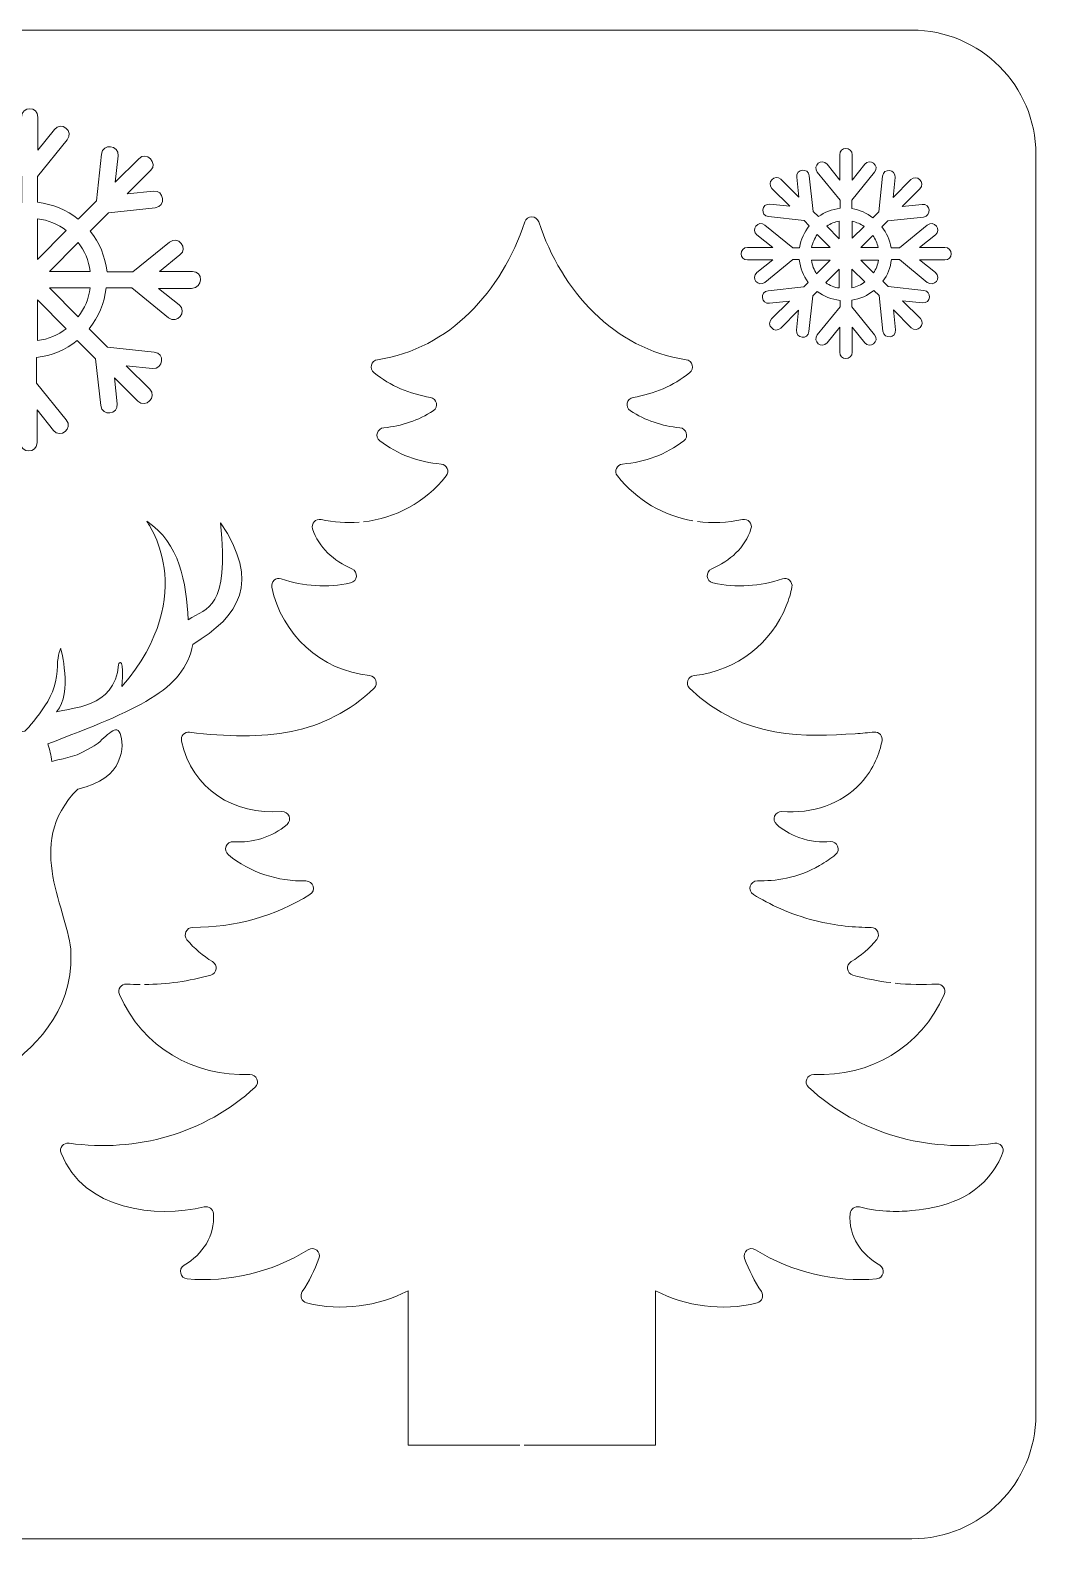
# Model space of a CAD drawing. Header units: inches. Extents: x 21 to 224, y 286 to 439.
# Drawn here: x 122.8 to 224.4, y 286.5 to 438.9 of the extents above; entities that cross this region are included whole.
import ezdxf

# ---------------------------------------------------------------- set-up
doc = ezdxf.new("R2010")
doc.units = ezdxf.units.IN
doc.header["$MEASUREMENT"] = 0
doc.layers.add('_U+0421_U+043B_U+043E_U+0439 1', color=7, linetype='Continuous')

# ---------------------------------------------------------------- blocks, each defined once
blk = doc.blocks.new('block 9')
at = {"layer": '_U+0421_U+043B_U+043E_U+0439 1', "color": 7, "lineweight": 5, "true_color": 0xffffff}
for points, knots in [([(139.15, 414.49), (139.15, 414.49), (135.82, 414.49), (135.82, 414.49), (135.82, 414.49), (137.9, 416.15), (137.9, 416.15), (138.78, 416.85), (137.71, 418.14), (136.83, 417.45), (136.83, 417.45), (133.13, 414.44), (133.13, 414.44), (133.13, 414.44), (130.54, 414.44), (130.54, 414.44), (130.35, 416.01), (129.75, 417.4), (128.83, 418.56), (128.83, 418.56), (130.68, 420.41), (130.68, 420.41), (130.68, 420.41), (135.4, 420.92), (135.4, 420.92), (136.51, 421.06), (136.32, 422.73), (135.21, 422.59), (135.21, 422.59), (132.58, 422.31), (132.58, 422.31), (132.58, 422.31), (134.94, 424.67), (134.94, 424.67), (135.72, 425.46), (134.52, 426.66), (133.73, 425.87), (133.73, 425.87), (131.37, 423.51), (131.37, 423.51), (131.37, 423.51), (131.65, 426.15), (131.65, 426.15), (131.74, 427.26), (130.08, 427.45), (129.98, 426.34), (129.98, 426.34), (129.48, 421.61), (129.48, 421.61), (129.48, 421.61), (127.62, 419.76), (127.62, 419.76), (126.47, 420.69), (125.03, 421.29), (123.5, 421.48), (123.5, 421.48), (123.5, 424.07), (123.5, 424.07), (123.5, 424.07), (126.51, 427.77), (126.51, 427.77), (127.21, 428.65), (125.91, 429.71), (125.22, 428.83), (125.22, 428.83), (123.55, 426.75), (123.55, 426.75), (123.55, 426.75), (123.55, 430.08), (123.55, 430.08), (123.55, 431.19), (121.89, 431.19), (121.89, 430.08), (121.89, 430.08), (121.89, 426.75), (121.89, 426.75), (121.89, 426.75), (120.22, 428.83), (120.22, 428.83), (119.52, 429.71), (118.23, 428.65), (118.92, 427.77), (118.92, 427.77), (121.93, 424.07), (121.93, 424.07), (121.93, 424.07), (121.93, 421.43), (121.93, 421.43), (120.4, 421.24), (118.97, 420.64), (117.81, 419.72), (117.81, 419.72), (115.96, 421.57), (115.96, 421.57), (115.96, 421.57), (115.45, 426.29), (115.45, 426.29), (115.31, 427.4), (113.65, 427.21), (113.79, 426.1), (113.79, 426.1), (114.06, 423.47), (114.06, 423.47), (114.06, 423.47), (111.7, 425.83), (111.7, 425.83), (110.92, 426.61), (109.71, 425.41), (110.5, 424.62), (110.5, 424.62), (112.86, 422.26), (112.86, 422.26), (112.86, 422.26), (110.22, 422.54), (110.22, 422.54), (109.11, 422.63), (108.93, 420.97), (110.04, 420.87), (110.04, 420.87), (114.76, 420.37), (114.76, 420.37), (114.76, 420.37), (116.61, 418.51), (116.61, 418.51), (115.68, 417.36), (115.08, 415.97), (114.9, 414.39), (114.9, 414.39), (112.21, 414.39), (112.21, 414.39), (112.21, 414.39), (108.51, 417.4), (108.51, 417.4), (107.63, 418.1), (106.57, 416.8), (107.45, 416.11), (107.45, 416.11), (109.53, 414.44), (109.53, 414.44), (109.53, 414.44), (106.2, 414.44), (106.2, 414.44), (105.08, 414.44), (105.08, 412.77), (106.2, 412.77), (106.2, 412.77), (109.53, 412.77), (109.53, 412.77), (109.53, 412.77), (107.45, 411.11), (107.45, 411.11), (106.57, 410.41), (107.63, 409.12), (108.51, 409.81), (108.51, 409.81), (112.21, 412.82), (112.21, 412.82), (112.21, 412.82), (114.8, 412.82), (114.8, 412.82), (114.99, 411.29), (115.59, 409.86), (116.52, 408.7), (116.52, 408.7), (114.67, 406.85), (114.67, 406.85), (114.67, 406.85), (109.94, 406.34), (109.94, 406.34), (108.83, 406.2), (109.02, 404.54), (110.13, 404.68), (110.13, 404.68), (112.77, 404.95), (112.77, 404.95), (112.77, 404.95), (110.41, 402.59), (110.41, 402.59), (109.62, 401.81), (110.82, 400.6), (111.61, 401.39), (111.61, 401.39), (113.97, 403.75), (113.97, 403.75), (113.97, 403.75), (113.69, 401.11), (113.69, 401.11), (113.6, 400), (115.27, 399.82), (115.36, 400.93), (115.36, 400.93), (115.87, 405.65), (115.87, 405.65), (115.87, 405.65), (117.72, 407.5), (117.72, 407.5), (118.88, 406.57), (120.31, 405.97), (121.84, 405.79), (121.84, 405.79), (121.84, 403.19), (121.84, 403.19), (121.84, 403.19), (118.83, 399.49), (118.83, 399.49), (118.14, 398.61), (119.43, 397.55), (120.13, 398.43), (120.13, 398.43), (121.79, 400.51), (121.79, 400.51), (121.79, 400.51), (121.79, 397.18), (121.79, 397.18), (121.79, 396.07), (123.46, 396.07), (123.46, 397.18), (123.46, 397.18), (123.46, 400.51), (123.46, 400.51), (123.46, 400.51), (125.12, 398.43), (125.12, 398.43), (125.82, 397.55), (127.11, 398.61), (126.42, 399.49), (126.42, 399.49), (123.41, 403.19), (123.41, 403.19), (123.41, 403.19), (123.41, 405.79), (123.41, 405.79), (124.99, 405.97), (126.37, 406.57), (127.53, 407.5), (127.53, 407.5), (129.38, 405.65), (129.38, 405.65), (129.38, 405.65), (129.89, 400.93), (129.89, 400.93), (130.03, 399.82), (131.7, 400), (131.56, 401.11), (131.56, 401.11), (131.28, 403.75), (131.28, 403.75), (131.28, 403.75), (133.64, 401.39), (133.64, 401.39), (134.43, 400.6), (135.63, 401.81), (134.84, 402.59), (134.84, 402.59), (132.48, 404.95), (132.48, 404.95), (132.48, 404.95), (135.12, 404.68), (135.12, 404.68), (136.23, 404.58), (136.42, 406.25), (135.31, 406.34), (135.31, 406.34), (130.59, 406.85), (130.59, 406.85), (130.59, 406.85), (128.73, 408.7), (128.73, 408.7), (129.66, 409.86), (130.26, 411.29), (130.45, 412.82), (130.45, 412.82), (133.04, 412.82), (133.04, 412.82), (133.04, 412.82), (136.74, 409.81), (136.74, 409.81), (137.62, 409.12), (138.69, 410.41), (137.81, 411.11), (137.81, 411.11), (135.72, 412.77), (135.72, 412.77), (135.72, 412.77), (139.06, 412.77), (139.06, 412.77), (140.26, 412.82), (140.26, 414.49), (139.15, 414.49)], [0, 0, 0, 0, 1, 1, 1, 2, 2, 2, 3, 3, 3, 4, 4, 4, 5, 5, 5, 6, 6, 6, 7, 7, 7, 8, 8, 8, 9, 9, 9, 10, 10, 10, 11, 11, 11, 12, 12, 12, 13, 13, 13, 14, 14, 14, 15, 15, 15, 16, 16, 16, 17, 17, 17, 18, 18, 18, 19, 19, 19, 20, 20, 20, 21, 21, 21, 22, 22, 22, 23, 23, 23, 24, 24, 24, 25, 25, 25, 26, 26, 26, 27, 27, 27, 28, 28, 28, 29, 29, 29, 30, 30, 30, 31, 31, 31, 32, 32, 32, 33, 33, 33, 34, 34, 34, 35, 35, 35, 36, 36, 36, 37, 37, 37, 38, 38, 38, 39, 39, 39, 40, 40, 40, 41, 41, 41, 42, 42, 42, 43, 43, 43, 44, 44, 44, 45, 45, 45, 46, 46, 46, 47, 47, 47, 48, 48, 48, 49, 49, 49, 50, 50, 50, 51, 51, 51, 52, 52, 52, 53, 53, 53, 54, 54, 54, 55, 55, 55, 56, 56, 56, 57, 57, 57, 58, 58, 58, 59, 59, 59, 60, 60, 60, 61, 61, 61, 62, 62, 62, 63, 63, 63, 64, 64, 64, 65, 65, 65, 66, 66, 66, 67, 67, 67, 68, 68, 68, 69, 69, 69, 70, 70, 70, 71, 71, 71, 72, 72, 72, 73, 73, 73, 74, 74, 74, 75, 75, 75, 76, 76, 76, 77, 77, 77, 78, 78, 78, 79, 79, 79, 80, 80, 80, 81, 81, 81, 82, 82, 82, 83, 83, 83, 84, 84, 84, 85, 85, 85, 86, 86, 86, 87, 87, 87, 88, 88, 88, 89, 89, 89, 90, 90, 90, 91, 91, 91, 92, 92, 92, 93, 93, 93, 94, 94, 94, 95, 95, 95, 96, 96, 96, 96]), ([(121.84, 415.69), (121.84, 415.69), (118.92, 418.61), (118.92, 418.61), (119.76, 419.25), (120.73, 419.67), (121.84, 419.81), (121.84, 419.81), (121.84, 415.69), (121.84, 415.69)], [0, 0, 0, 0, 1, 1, 1, 2, 2, 2, 3, 3, 3, 3]), ([(123.5, 419.81), (124.62, 419.67), (125.59, 419.25), (126.42, 418.61), (126.42, 418.61), (123.5, 415.69), (123.5, 415.69), (123.5, 415.69), (123.5, 419.81), (123.5, 419.81)], [0, 0, 0, 0, 1, 1, 1, 2, 2, 2, 3, 3, 3, 3]), ([(117.72, 417.4), (117.72, 417.4), (120.64, 414.49), (120.64, 414.49), (120.64, 414.49), (116.52, 414.49), (116.52, 414.49), (116.66, 415.6), (117.07, 416.57), (117.72, 417.4)], [0, 0, 0, 0, 1, 1, 1, 2, 2, 2, 3, 3, 3, 3]), ([(124.71, 414.49), (124.71, 414.49), (127.62, 417.4), (127.62, 417.4), (128.27, 416.57), (128.69, 415.6), (128.83, 414.49), (128.83, 414.49), (124.71, 414.49), (124.71, 414.49)], [0, 0, 0, 0, 1, 1, 1, 2, 2, 2, 3, 3, 3, 3]), ([(116.52, 412.82), (116.52, 412.82), (120.64, 412.82), (120.64, 412.82), (120.64, 412.82), (117.72, 409.91), (117.72, 409.91), (117.07, 410.74), (116.66, 411.71), (116.52, 412.82)], [0, 0, 0, 0, 1, 1, 1, 2, 2, 2, 3, 3, 3, 3]), ([(121.84, 407.5), (120.73, 407.64), (119.76, 408.05), (118.92, 408.7), (118.92, 408.7), (121.84, 411.62), (121.84, 411.62), (121.84, 411.62), (121.84, 407.5), (121.84, 407.5)], [0, 0, 0, 0, 1, 1, 1, 2, 2, 2, 3, 3, 3, 3]), ([(123.5, 407.5), (123.5, 407.5), (123.5, 411.62), (123.5, 411.62), (123.5, 411.62), (126.42, 408.7), (126.42, 408.7), (125.59, 408.05), (124.62, 407.64), (123.5, 407.5)], [0, 0, 0, 0, 1, 1, 1, 2, 2, 2, 3, 3, 3, 3]), ([(127.62, 409.91), (127.62, 409.91), (124.71, 412.82), (124.71, 412.82), (124.71, 412.82), (128.83, 412.82), (128.83, 412.82), (128.69, 411.71), (128.27, 410.74), (127.62, 409.91)], [0, 0, 0, 0, 1, 1, 1, 2, 2, 2, 3, 3, 3, 3])]:
    blk.add_open_spline(points, degree=3, knots=knots, dxfattribs=at)
blk = doc.blocks.new('block 11')
at = {"layer": '_U+0421_U+043B_U+043E_U+0439 1', "color": 7, "lineweight": 5, "true_color": 0xffffff}
for points, knots in [([(215.17, 416.91), (215.17, 416.91), (212.63, 416.91), (212.63, 416.91), (212.63, 416.91), (214.22, 418.18), (214.22, 418.18), (214.89, 418.71), (214.08, 419.7), (213.4, 419.17), (213.4, 419.17), (210.58, 416.88), (210.58, 416.88), (210.58, 416.88), (209.74, 416.88), (209.74, 416.88), (209.63, 417.65), (209.28, 418.39), (208.82, 418.99), (208.82, 418.99), (209.42, 419.59), (209.42, 419.59), (209.42, 419.59), (213.02, 419.98), (213.02, 419.98), (213.86, 420.09), (213.72, 421.36), (212.88, 421.25), (212.88, 421.25), (210.86, 421.04), (210.86, 421.04), (210.86, 421.04), (212.66, 422.84), (212.66, 422.84), (213.26, 423.44), (212.35, 424.36), (211.75, 423.76), (211.75, 423.76), (209.95, 421.96), (209.95, 421.96), (209.95, 421.96), (210.16, 423.97), (210.16, 423.97), (210.23, 424.81), (208.96, 424.96), (208.89, 424.11), (208.89, 424.11), (208.5, 420.51), (208.5, 420.51), (208.5, 420.51), (207.9, 419.91), (207.9, 419.91), (207.3, 420.37), (206.56, 420.69), (205.78, 420.83), (205.78, 420.83), (205.78, 421.67), (205.78, 421.67), (205.78, 421.67), (208.08, 424.5), (208.08, 424.5), (208.61, 425.17), (207.62, 425.98), (207.09, 425.31), (207.09, 425.31), (205.82, 423.72), (205.82, 423.72), (205.82, 423.72), (205.82, 426.26), (205.82, 426.26), (205.82, 427.11), (204.55, 427.11), (204.55, 426.26), (204.55, 426.26), (204.55, 423.72), (204.55, 423.72), (204.55, 423.72), (203.28, 425.31), (203.28, 425.31), (202.75, 425.98), (201.76, 425.17), (202.29, 424.5), (202.29, 424.5), (204.59, 421.67), (204.59, 421.67), (204.59, 421.67), (204.59, 420.86), (204.59, 420.86), (203.77, 420.76), (203.03, 420.47), (202.4, 420.02), (202.4, 420.02), (201.87, 420.55), (201.87, 420.55), (201.87, 420.55), (201.48, 424.14), (201.48, 424.14), (201.38, 424.99), (200.11, 424.85), (200.21, 424), (200.21, 424), (200.42, 421.99), (200.42, 421.99), (200.42, 421.99), (198.62, 423.79), (198.62, 423.79), (198.02, 424.39), (197.11, 423.47), (197.71, 422.87), (197.71, 422.87), (199.51, 421.07), (199.51, 421.07), (199.51, 421.07), (197.49, 421.29), (197.49, 421.29), (196.65, 421.36), (196.51, 420.09), (197.35, 420.02), (197.35, 420.02), (200.95, 419.63), (200.95, 419.63), (200.95, 419.63), (201.48, 419.1), (201.48, 419.1), (200.99, 418.46), (200.63, 417.72), (200.49, 416.88), (200.49, 416.88), (199.82, 416.88), (199.82, 416.88), (199.82, 416.88), (197, 419.17), (197, 419.17), (196.33, 419.7), (195.52, 418.71), (196.19, 418.18), (196.19, 418.18), (197.78, 416.91), (197.78, 416.91), (197.78, 416.91), (195.24, 416.91), (195.24, 416.91), (194.39, 416.91), (194.39, 415.64), (195.24, 415.64), (195.24, 415.64), (197.78, 415.64), (197.78, 415.64), (197.78, 415.64), (196.19, 414.37), (196.19, 414.37), (195.52, 413.84), (196.33, 412.85), (197, 413.38), (197, 413.38), (199.82, 415.68), (199.82, 415.68), (199.82, 415.68), (200.46, 415.68), (200.46, 415.68), (200.56, 414.83), (200.88, 414.05), (201.38, 413.38), (201.38, 413.38), (200.92, 412.93), (200.92, 412.93), (200.92, 412.93), (197.32, 412.54), (197.32, 412.54), (196.47, 412.43), (196.61, 411.16), (197.46, 411.27), (197.46, 411.27), (199.47, 411.48), (199.47, 411.48), (199.47, 411.48), (197.67, 409.68), (197.67, 409.68), (197.07, 409.08), (197.99, 408.16), (198.59, 408.76), (198.59, 408.76), (200.39, 410.56), (200.39, 410.56), (200.39, 410.56), (200.18, 408.55), (200.18, 408.55), (200.11, 407.7), (201.38, 407.56), (201.45, 408.41), (201.45, 408.41), (201.83, 412.01), (201.83, 412.01), (201.83, 412.01), (202.29, 412.47), (202.29, 412.47), (202.93, 411.97), (203.74, 411.66), (204.59, 411.55), (204.59, 411.55), (204.59, 410.91), (204.59, 410.91), (204.59, 410.91), (202.29, 408.09), (202.29, 408.09), (201.76, 407.42), (202.75, 406.61), (203.28, 407.28), (203.28, 407.28), (204.55, 408.87), (204.55, 408.87), (204.55, 408.87), (204.55, 406.33), (204.55, 406.33), (204.55, 405.48), (205.82, 405.48), (205.82, 406.33), (205.82, 406.33), (205.82, 408.87), (205.82, 408.87), (205.82, 408.87), (207.09, 407.28), (207.09, 407.28), (207.62, 406.61), (208.61, 407.42), (208.08, 408.09), (208.08, 408.09), (205.78, 410.91), (205.78, 410.91), (205.78, 410.91), (205.78, 411.58), (205.78, 411.58), (206.63, 411.73), (207.37, 412.04), (208.01, 412.57), (208.01, 412.57), (208.54, 412.04), (208.54, 412.04), (208.54, 412.04), (208.92, 408.45), (208.92, 408.45), (209.03, 407.6), (210.3, 407.74), (210.19, 408.59), (210.19, 408.59), (209.98, 410.6), (209.98, 410.6), (209.98, 410.6), (211.78, 408.8), (211.78, 408.8), (212.38, 408.2), (213.3, 409.12), (212.7, 409.72), (212.7, 409.72), (210.9, 411.51), (210.9, 411.51), (210.9, 411.51), (212.91, 411.3), (212.91, 411.3), (213.76, 411.23), (213.9, 412.5), (213.05, 412.57), (213.05, 412.57), (209.45, 412.96), (209.45, 412.96), (209.45, 412.96), (208.92, 413.49), (208.92, 413.49), (209.38, 414.12), (209.7, 414.87), (209.77, 415.68), (209.77, 415.68), (210.58, 415.68), (210.58, 415.68), (210.58, 415.68), (213.4, 413.38), (213.4, 413.38), (214.08, 412.85), (214.89, 413.84), (214.22, 414.37), (214.22, 414.37), (212.63, 415.64), (212.63, 415.64), (212.63, 415.64), (215.17, 415.64), (215.17, 415.64), (216.02, 415.61), (216.02, 416.91), (215.17, 416.91)], [0, 0, 0, 0, 1, 1, 1, 2, 2, 2, 3, 3, 3, 4, 4, 4, 5, 5, 5, 6, 6, 6, 7, 7, 7, 8, 8, 8, 9, 9, 9, 10, 10, 10, 11, 11, 11, 12, 12, 12, 13, 13, 13, 14, 14, 14, 15, 15, 15, 16, 16, 16, 17, 17, 17, 18, 18, 18, 19, 19, 19, 20, 20, 20, 21, 21, 21, 22, 22, 22, 23, 23, 23, 24, 24, 24, 25, 25, 25, 26, 26, 26, 27, 27, 27, 28, 28, 28, 29, 29, 29, 30, 30, 30, 31, 31, 31, 32, 32, 32, 33, 33, 33, 34, 34, 34, 35, 35, 35, 36, 36, 36, 37, 37, 37, 38, 38, 38, 39, 39, 39, 40, 40, 40, 41, 41, 41, 42, 42, 42, 43, 43, 43, 44, 44, 44, 45, 45, 45, 46, 46, 46, 47, 47, 47, 48, 48, 48, 49, 49, 49, 50, 50, 50, 51, 51, 51, 52, 52, 52, 53, 53, 53, 54, 54, 54, 55, 55, 55, 56, 56, 56, 57, 57, 57, 58, 58, 58, 59, 59, 59, 60, 60, 60, 61, 61, 61, 62, 62, 62, 63, 63, 63, 64, 64, 64, 65, 65, 65, 66, 66, 66, 67, 67, 67, 68, 68, 68, 69, 69, 69, 70, 70, 70, 71, 71, 71, 72, 72, 72, 73, 73, 73, 74, 74, 74, 75, 75, 75, 76, 76, 76, 77, 77, 77, 78, 78, 78, 79, 79, 79, 80, 80, 80, 81, 81, 81, 82, 82, 82, 83, 83, 83, 84, 84, 84, 85, 85, 85, 86, 86, 86, 87, 87, 87, 88, 88, 88, 89, 89, 89, 90, 90, 90, 91, 91, 91, 92, 92, 92, 93, 93, 93, 94, 94, 94, 95, 95, 95, 96, 96, 96, 96]), ([(204.51, 419.56), (204.51, 419.56), (204.51, 417.79), (204.51, 417.79), (204.51, 417.79), (203.24, 419.06), (203.24, 419.06), (203.63, 419.31), (204.06, 419.49), (204.51, 419.56)], [0, 0, 0, 0, 1, 1, 1, 2, 2, 2, 3, 3, 3, 3]), ([(205.82, 419.56), (206.24, 419.45), (206.67, 419.28), (207.02, 419.03), (207.02, 419.03), (205.82, 417.83), (205.82, 417.83), (205.82, 417.83), (205.82, 419.56), (205.82, 419.56)], [0, 0, 0, 0, 1, 1, 1, 2, 2, 2, 3, 3, 3, 3]), ([(202.29, 418.22), (202.29, 418.22), (203.6, 416.91), (203.6, 416.91), (203.6, 416.91), (201.69, 416.91), (201.69, 416.91), (201.83, 417.37), (202.01, 417.83), (202.29, 418.22)], [0, 0, 0, 0, 1, 1, 1, 2, 2, 2, 3, 3, 3, 3]), ([(208.43, 416.91), (208.43, 416.91), (206.7, 416.91), (206.7, 416.91), (206.7, 416.91), (207.9, 418.11), (207.9, 418.11), (208.15, 417.76), (208.36, 417.34), (208.43, 416.91)], [0, 0, 0, 0, 1, 1, 1, 2, 2, 2, 3, 3, 3, 3]), ([(202.22, 414.23), (201.97, 414.65), (201.76, 415.11), (201.69, 415.61), (201.69, 415.61), (203.6, 415.61), (203.6, 415.61), (203.6, 415.61), (202.22, 414.23), (202.22, 414.23)], [0, 0, 0, 0, 1, 1, 1, 2, 2, 2, 3, 3, 3, 3]), ([(204.51, 412.82), (204.02, 412.85), (203.56, 413.07), (203.14, 413.35), (203.14, 413.35), (204.51, 414.72), (204.51, 414.72), (204.51, 414.72), (204.51, 412.82), (204.51, 412.82)], [0, 0, 0, 0, 1, 1, 1, 2, 2, 2, 3, 3, 3, 3]), ([(205.78, 412.82), (205.78, 412.82), (205.78, 414.72), (205.78, 414.72), (205.78, 414.72), (207.09, 413.42), (207.09, 413.42), (206.74, 413.14), (206.28, 412.93), (205.78, 412.82)], [0, 0, 0, 0, 1, 1, 1, 2, 2, 2, 3, 3, 3, 3]), ([(207.97, 414.34), (207.97, 414.34), (206.7, 415.61), (206.7, 415.61), (206.7, 415.61), (208.47, 415.61), (208.47, 415.61), (208.4, 415.15), (208.22, 414.72), (207.97, 414.34)], [0, 0, 0, 0, 1, 1, 1, 2, 2, 2, 3, 3, 3, 3])]:
    blk.add_open_spline(points, degree=3, knots=knots, dxfattribs=at)

msp = doc.modelspace()

# ---------------------------------------------------------------- linework, layer by layer
at = {"layer": '_U+0421_U+043B_U+043E_U+0439 1', "color": 1, "lineweight": 5, "true_color": 0xff0000}
for points, knots in [([(224.37, 426.33), (224.37, 426.33), (224.37, 298.98), (224.37, 298.98), (224.37, 292.06), (218.76, 286.46), (211.84, 286.46), (211.84, 286.46), (33.69, 286.46), (33.69, 286.46), (26.77, 286.46), (21.17, 292.06), (21.17, 298.98), (21.17, 298.98), (21.17, 426.33), (21.17, 426.33), (21.17, 433.25), (26.77, 438.86), (33.69, 438.86), (33.69, 438.86), (211.84, 438.86), (211.84, 438.86), (218.76, 438.86), (224.37, 433.25), (224.37, 426.33)], [0, 0, 0, 0, 1, 1, 1, 2, 2, 2, 3, 3, 3, 4, 4, 4, 5, 5, 5, 6, 6, 6, 7, 7, 7, 8, 8, 8, 8]), ([(156.43, 389.19), (159.65, 389.55), (162.67, 391.15), (164.8, 393.83), (165.17, 394.3), (164.87, 394.99), (164.28, 395.03), (162.03, 395.22), (159.89, 395.98), (158.09, 397.38), (157.55, 397.79), (157.83, 398.64), (158.5, 398.7), (160.28, 398.85), (161.99, 399.43), (163.49, 400.41), (164.06, 400.78), (163.86, 401.66), (163.2, 401.76), (161.11, 402.1), (159.17, 402.92), (157.51, 404.25), (156.99, 404.66), (157.21, 405.48), (157.87, 405.57), (165.13, 406.65), (170.42, 412.48), (172.74, 419.48), (172.97, 420.17), (173.93, 420.17), (174.15, 419.48), (176.47, 412.5), (181.75, 406.65), (189.03, 405.57), (189.69, 405.48), (189.9, 404.66), (189.39, 404.25), (187.73, 402.92), (185.78, 402.1), (183.7, 401.76), (183.03, 401.66), (182.84, 400.78), (183.41, 400.41), (184.9, 399.43), (186.62, 398.85), (188.4, 398.7), (189.07, 398.64), (189.34, 397.79), (188.81, 397.38), (187.01, 395.98), (184.87, 395.21), (182.62, 395.03), (182.02, 394.99), (181.72, 394.3), (182.09, 393.83), (184.07, 391.35), (186.8, 389.8), (189.73, 389.3)], [0, 0, 0, 0, 1, 1, 1, 2, 2, 2, 3, 3, 3, 4, 4, 4, 5, 5, 5, 6, 6, 6, 7, 7, 7, 8, 8, 8, 9, 9, 9, 10, 10, 10, 11, 11, 11, 12, 12, 12, 13, 13, 13, 14, 14, 14, 15, 15, 15, 16, 16, 16, 17, 17, 17, 18, 18, 18, 19, 19, 19, 19]), ([(111.08, 315.74), (111.02, 320.46), (111.23, 325.72), (112.28, 328.27), (112.86, 328.15), (117.79, 331.8), (119.53, 333.24), (123, 336.09), (127.1, 339.39), (126.89, 345.62), (126.75, 349.86), (121.93, 356.52), (127.58, 362.2), (132.33, 363.18), (132.31, 366.68), (131.85, 367.81), (131.4, 368.95), (130.29, 367.2), (129.23, 366.56), (127.3, 365.39), (126.75, 365.44), (124.95, 364.99), (124.87, 365.59), (124.74, 366.18), (124.55, 366.76), (133.54, 370.19), (138.36, 372.18), (139.19, 376.81), (143.98, 379.71), (146.03, 383.05), (142.01, 389.1), (142.85, 380.29), (140.73, 380.57), (138.72, 379.3), (138.55, 383.03), (137.89, 387.08), (134.54, 389.26), (134.43, 389.33), (140.16, 382.07), (132.04, 372.55), (132.32, 375.5), (131.72, 375.05), (131.7, 374.76), (131.35, 370.3), (126.71, 370.41), (125.44, 370), (127.07, 371.93), (125.86, 376.38), (125.86, 376.38), (125.86, 376.38), (125.55, 375.88), (125.52, 374.63), (125.49, 373.19), (125.07, 371.79), (124.26, 370.6), (123.53, 369.51), (122.66, 368.44), (122.23, 368.05), (121.46, 367.94), (120.71, 367.83), (119.97, 367.79)], [0, 0, 0, 0, 1, 1, 1, 2, 2, 2, 3, 3, 3, 4, 4, 4, 5, 5, 5, 6, 6, 6, 7, 7, 7, 8, 8, 8, 9, 9, 9, 10, 10, 10, 11, 11, 11, 12, 12, 12, 13, 13, 13, 14, 14, 14, 15, 15, 15, 16, 16, 16, 17, 17, 17, 18, 18, 18, 19, 19, 19, 20, 20, 20, 20]), ([(134.32, 342.45), (136.58, 342.47), (138.83, 342.79), (141.01, 343.4), (141.64, 343.58), (141.75, 344.43), (141.18, 344.77), (140.21, 345.34), (139.34, 346.09), (138.61, 346.98), (138.21, 347.47), (138.54, 348.22), (139.18, 348.22), (143.45, 348.19), (147.52, 349.37), (151.03, 351.53), (151.68, 351.92), (151.39, 352.92), (150.62, 352.91), (147.77, 352.87), (145.02, 353.74), (142.79, 355.56), (142.22, 356.02), (142.58, 356.94), (143.32, 356.88), (145.25, 356.73), (147.2, 357.32), (148.72, 358.61), (149.26, 359.07), (148.9, 359.97), (148.18, 359.92), (143.4, 359.52), (139.09, 362.21), (138.06, 367.04), (137.95, 367.54), (138.37, 368.01), (138.88, 367.94), (146.42, 367.01), (152.54, 367.6), (157.51, 372.39), (157.96, 372.83), (157.7, 373.61), (157.06, 373.67), (152.17, 374.13), (148.16, 377.85), (147.18, 382.58), (147.06, 383.14), (147.6, 383.61), (148.14, 383.43), (150.39, 382.67), (152.79, 382.51), (155.14, 383.02), (155.85, 383.18), (155.94, 384.15), (155.28, 384.44), (153.42, 385.24), (151.91, 386.6), (151.3, 388.47), (151.13, 389.02), (151.61, 389.55), (152.17, 389.42), (153.44, 389.14), (154.72, 389.05), (155.99, 389.15)], [0, 0, 0, 0, 1, 1, 1, 2, 2, 2, 3, 3, 3, 4, 4, 4, 5, 5, 5, 6, 6, 6, 7, 7, 7, 8, 8, 8, 9, 9, 9, 10, 10, 10, 11, 11, 11, 12, 12, 12, 13, 13, 13, 14, 14, 14, 15, 15, 15, 16, 16, 16, 17, 17, 17, 18, 18, 18, 19, 19, 19, 20, 20, 20, 21, 21, 21, 21]), ([(190.18, 389.23), (191.67, 389.02), (193.21, 389.09), (194.73, 389.42), (195.28, 389.55), (195.77, 389.02), (195.59, 388.47), (194.98, 386.59), (193.47, 385.24), (191.62, 384.44), (190.96, 384.15), (191.04, 383.18), (191.75, 383.02), (194.11, 382.51), (196.51, 382.67), (198.76, 383.43), (199.3, 383.61), (199.84, 383.14), (199.72, 382.58), (199.61, 382.01), (199.43, 381.37), (199.16, 380.69), (197.69, 377.06), (194.19, 374.08), (189.84, 373.67), (189.21, 373.61), (188.93, 372.83), (189.39, 372.39), (194.92, 367.05), (201.26, 367.48), (206.1, 367.78), (206.83, 367.83), (207.48, 367.89), (208.03, 367.95), (208.53, 368.01), (208.94, 367.55), (208.83, 367.05), (208.59, 365.88), (208.02, 364.25), (206.68, 362.8), (204.73, 360.69), (201.79, 359.67), (198.72, 359.92), (198, 359.98), (197.64, 359.07), (198.19, 358.61), (198.76, 358.12), (199.5, 357.64), (200.43, 357.3), (201.59, 356.88), (202.68, 356.81), (203.59, 356.89), (204.32, 356.95), (204.69, 356.03), (204.12, 355.57), (203.66, 355.19), (203.12, 354.81), (202.52, 354.46), (200.27, 353.19), (197.99, 352.89), (196.24, 352.92), (195.49, 352.93), (195.2, 351.93), (195.84, 351.54), (197.44, 350.56), (199.51, 349.55), (202.05, 348.91), (204.2, 348.36), (206.14, 348.21), (207.72, 348.22), (208.35, 348.22), (208.69, 347.48), (208.29, 346.99), (207.56, 346.1), (206.69, 345.34), (205.72, 344.77), (205.15, 344.43), (205.25, 343.58), (205.89, 343.4), (207.15, 343.04), (208.43, 342.79), (209.73, 342.64)], [0, 0, 0, 0, 1, 1, 1, 2, 2, 2, 3, 3, 3, 4, 4, 4, 5, 5, 5, 6, 6, 6, 7, 7, 7, 8, 8, 8, 9, 9, 9, 10, 10, 10, 11, 11, 11, 12, 12, 12, 13, 13, 13, 14, 14, 14, 15, 15, 15, 16, 16, 16, 17, 17, 17, 18, 18, 18, 19, 19, 19, 20, 20, 20, 21, 21, 21, 22, 22, 22, 23, 23, 23, 24, 24, 24, 25, 25, 25, 26, 26, 26, 27, 27, 27, 27]), ([(133.88, 342.45), (133.42, 342.45), (132.97, 342.47), (132.51, 342.5), (131.95, 342.53), (131.57, 341.97), (131.79, 341.45), (134.11, 336.05), (139.33, 333.15), (144.97, 333.35), (145.65, 333.38), (146, 332.53), (145.49, 332.07), (140.34, 327.36), (133.55, 325.47), (126.69, 326.42), (126.13, 326.5), (125.68, 325.95), (125.89, 325.42), (128.17, 319.62), (135.49, 318.83), (140.36, 319.98), (140.8, 320.09), (141.24, 319.78), (141.28, 319.32), (141.47, 317.05), (140.19, 315.2), (138.31, 314.09), (137.7, 313.72), (137.91, 312.77), (138.63, 312.71), (142.82, 312.37), (147.11, 313.33), (150.86, 315.66), (151.45, 316.03), (152.18, 315.43), (151.94, 314.77), (151.51, 313.59), (150.95, 312.47), (150.26, 311.43), (149.97, 311), (150.18, 310.41), (150.69, 310.29), (154.32, 309.4), (157.85, 309.95), (160.95, 311.52), (160.95, 311.52), (160.95, 295.93), (160.95, 295.93), (160.95, 295.93), (172.22, 295.93), (172.22, 295.93)], [0, 0, 0, 0, 1, 1, 1, 2, 2, 2, 3, 3, 3, 4, 4, 4, 5, 5, 5, 6, 6, 6, 7, 7, 7, 8, 8, 8, 9, 9, 9, 10, 10, 10, 11, 11, 11, 12, 12, 12, 13, 13, 13, 14, 14, 14, 15, 15, 15, 16, 16, 16, 17, 17, 17, 17]), ([(210.17, 342.58), (211.56, 342.44), (212.97, 342.41), (214.39, 342.5), (214.94, 342.53), (215.33, 341.97), (215.11, 341.45), (212.78, 336.04), (207.56, 333.15), (201.93, 333.35), (201.25, 333.38), (200.9, 332.53), (201.4, 332.07), (206.56, 327.36), (213.35, 325.47), (220.21, 326.42), (220.78, 326.5), (221.22, 325.95), (221.01, 325.41), (220.72, 324.69), (220.28, 323.84), (219.59, 323.02), (217.21, 320.18), (213.64, 319.8), (211.84, 319.61), (210.69, 319.49), (208.82, 319.42), (206.54, 319.98), (206.09, 320.09), (205.65, 319.78), (205.61, 319.32), (205.41, 316.96), (206.79, 315.17), (208.59, 314.09), (209.21, 313.72), (209, 312.77), (208.28, 312.71), (204.09, 312.37), (199.8, 313.33), (196.04, 315.66), (195.44, 316.03), (194.71, 315.43), (194.95, 314.77), (195.38, 313.59), (195.95, 312.47), (196.64, 311.43), (196.92, 311), (196.71, 310.41), (196.21, 310.29), (192.57, 309.4), (189.05, 309.95), (185.95, 311.52), (185.95, 311.52), (185.95, 295.93), (185.95, 295.93), (185.95, 295.93), (172.66, 295.93), (172.66, 295.93)], [0, 0, 0, 0, 1, 1, 1, 2, 2, 2, 3, 3, 3, 4, 4, 4, 5, 5, 5, 6, 6, 6, 7, 7, 7, 8, 8, 8, 9, 9, 9, 10, 10, 10, 11, 11, 11, 12, 12, 12, 13, 13, 13, 14, 14, 14, 15, 15, 15, 16, 16, 16, 17, 17, 17, 18, 18, 18, 19, 19, 19, 19])]:
    msp.add_open_spline(points, degree=3, knots=knots, dxfattribs=at)

# ---------------------------------------------------------------- block references
at = {"layer": '_U+0421_U+043B_U+043E_U+0439 1'}
for name in ['block 9', 'block 11']:
    msp.add_blockref(name, (0, 0), dxfattribs=at)

doc.saveas('drawing.dxf')
